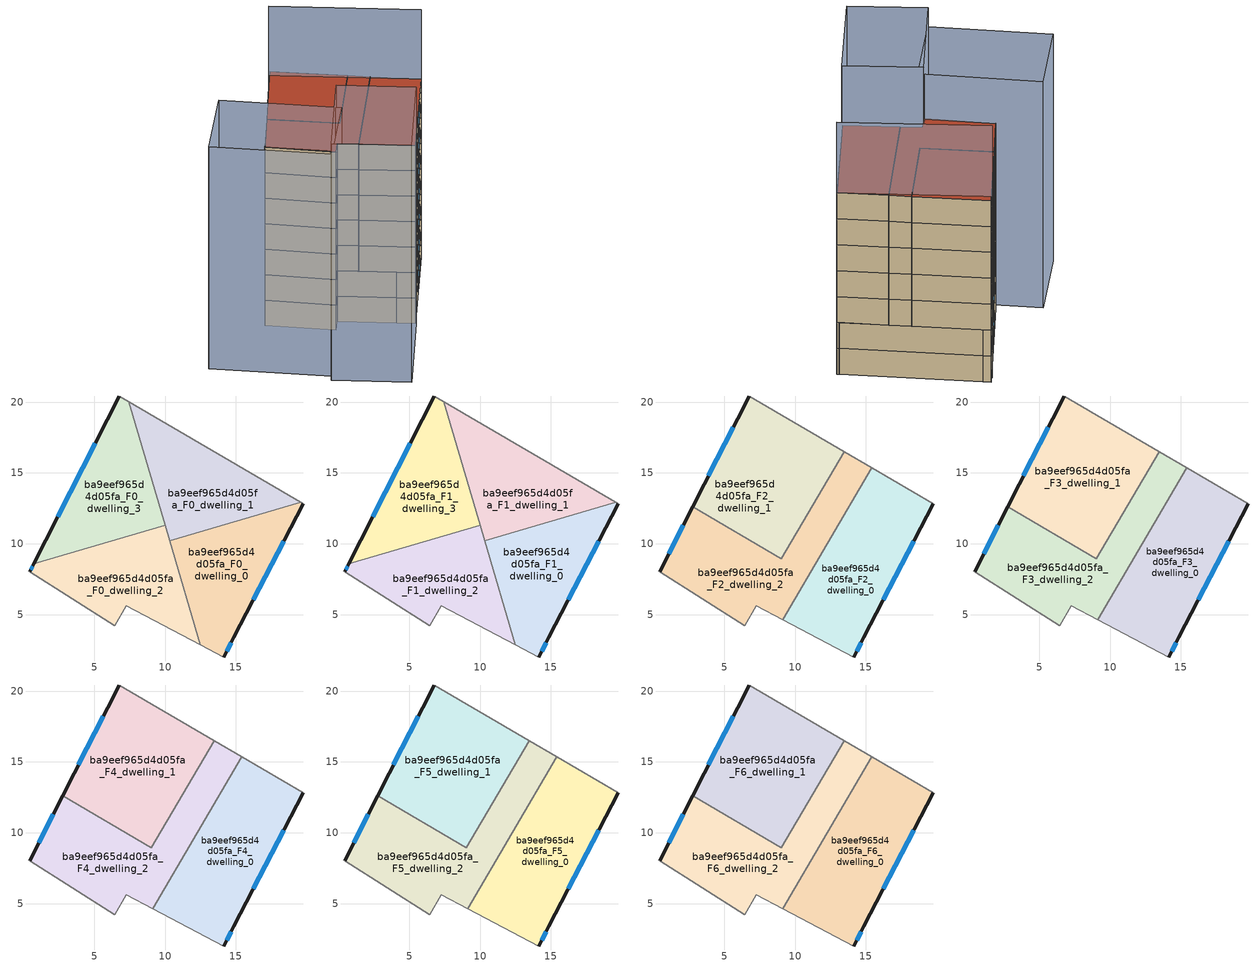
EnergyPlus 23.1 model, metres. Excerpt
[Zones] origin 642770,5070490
ba9eef965d4d05fa_F0_dwelling_0
 floor ground (EU_floor_Construction): 19.76,12.82 14.85,3.41 14.15,2.01 12.48,2.88 10.33,10.2 19.58,12.92 z0
 wall outside (EU_wall_Construction): 14.15,2.01 14.85,3.41 19.76,12.82 z0:3
 wall to ba9eef965d4d05fa_F0_dwelling_1 (EU_wall_Construction): 19.58,12.92 10.33,10.2 z0:3
 wall adiabatic (EU_wall_Construction): 19.76,12.82 19.58,12.92 / 12.48,2.88 14.15,2.01 z0:3
 wall to ba9eef965d4d05fa_F0_dwelling_2 (EU_wall_Construction): 10.33,10.2 12.48,2.88 z0:3
 window (EU_Window_Construction): 16.22,6.05 18.38,10.18 / 14.34,2.4 14.65,3.02 z0.84:2.16
ba9eef965d4d05fa_F0_dwelling_1
 floor ground (EU_floor_Construction): 19.58,12.92 10.33,10.2 7.45,20.02 z0
 wall adiabatic (EU_wall_Construction): 19.58,12.92 7.45,20.02 z0:3
 wall to ba9eef965d4d05fa_F0_dwelling_3 (EU_wall_Construction): 7.45,20.02 10.01,11.31 z0:3
 wall to ba9eef965d4d05fa_F0_dwelling_2 (EU_wall_Construction): 10.01,11.31 10.33,10.2 z0:3
ba9eef965d4d05fa_F0_dwelling_2
 floor ground (EU_floor_Construction): 10.01,11.31 12.48,2.88 7.24,5.62 6.44,4.21 0.44,8.02 0.72,8.58 z0
 wall outside (EU_wall_Construction): 0.72,8.58 0.44,8.02 z0:3
 wall to ba9eef965d4d05fa_F0_dwelling_3 (EU_wall_Construction): 10.01,11.31 0.72,8.58 z0:3
 wall adiabatic (EU_wall_Construction): 0.44,8.02 6.44,4.21 7.24,5.62 12.48,2.88 z0:3
 window (EU_Window_Construction): 0.64,8.42 0.52,8.18 z0.84:2.16
ba9eef965d4d05fa_F0_dwelling_3
 floor ground (EU_floor_Construction): 7.45,20.02 10.01,11.31 0.72,8.58 6.75,20.43 z0
 wall outside (EU_wall_Construction): 6.75,20.43 0.72,8.58 z0:3
 wall adiabatic (EU_wall_Construction): 7.45,20.02 6.75,20.43 z0:3
 window (EU_Window_Construction): 5.06,17.11 2.41,11.9 z0.84:2.16
ba9eef965d4d05fa_F1_dwelling_0
 floor to ba9eef965d4d05fa_F0_dwelling_0 (EU_floor_Construction): 19.76,12.82 14.85,3.41 14.15,2.01 12.48,2.88 10.33,10.2 19.58,12.92 z3
 wall outside (EU_wall_Construction): 14.15,2.01 14.85,3.41 19.76,12.82 z3:6
 wall to ba9eef965d4d05fa_F1_dwelling_1 (EU_wall_Construction): 19.58,12.92 10.33,10.2 z3:6
 wall adiabatic (EU_wall_Construction): 19.76,12.82 19.58,12.92 / 12.48,2.88 14.15,2.01 z3:6
 wall to ba9eef965d4d05fa_F1_dwelling_2 (EU_wall_Construction): 10.33,10.2 12.48,2.88 z3:6
 window (EU_Window_Construction): 16.22,6.05 18.38,10.18 / 14.34,2.4 14.65,3.02 z3.84:5.16
ba9eef965d4d05fa_F1_dwelling_1
 floor to ba9eef965d4d05fa_F0_dwelling_1 (EU_floor_Construction): 19.58,12.92 10.33,10.2 7.45,20.02 z3
 wall adiabatic (EU_wall_Construction): 19.58,12.92 7.45,20.02 z3:6
 wall to ba9eef965d4d05fa_F1_dwelling_3 (EU_wall_Construction): 7.45,20.02 10.01,11.31 z3:6
 wall to ba9eef965d4d05fa_F1_dwelling_2 (EU_wall_Construction): 10.01,11.31 10.33,10.2 z3:6
ba9eef965d4d05fa_F1_dwelling_2
 floor to ba9eef965d4d05fa_F0_dwelling_2 (EU_floor_Construction): 10.01,11.31 12.48,2.88 7.24,5.62 6.44,4.21 0.44,8.02 0.72,8.58 z3
 wall outside (EU_wall_Construction): 0.72,8.58 0.44,8.02 z3:6
 wall to ba9eef965d4d05fa_F1_dwelling_3 (EU_wall_Construction): 10.01,11.31 0.72,8.58 z3:6
 wall adiabatic (EU_wall_Construction): 0.44,8.02 6.44,4.21 7.24,5.62 12.48,2.88 z3:6
 window (EU_Window_Construction): 0.64,8.42 0.52,8.18 z3.84:5.16
ba9eef965d4d05fa_F1_dwelling_3
 floor to ba9eef965d4d05fa_F0_dwelling_3 (EU_floor_Construction): 7.45,20.02 10.01,11.31 0.72,8.58 6.75,20.43 z3
 wall outside (EU_wall_Construction): 6.75,20.43 0.72,8.58 z3:6
 wall adiabatic (EU_wall_Construction): 7.45,20.02 6.75,20.43 z3:6
 window (EU_Window_Construction): 5.06,17.11 2.41,11.9 z3.84:5.16
ba9eef965d4d05fa_F2_dwelling_0
 floor to ba9eef965d4d05fa_F1_dwelling_0 (EU_floor_Construction): 19.76,12.82 14.85,3.41 14.15,2.01 12.48,2.88 11.02,7.87 12.8,10.93 19.58,12.92 z6
 floor to ba9eef965d4d05fa_F1_dwelling_1 (EU_floor_Construction): 19.58,12.92 12.8,10.93 15.4,15.37 z6
 floor to ba9eef965d4d05fa_F1_dwelling_2 (EU_floor_Construction): 11.02,7.87 12.48,2.88 9.12,4.64 z6
 wall outside (EU_wall_Construction): 14.15,2.01 14.85,3.41 19.76,12.82 z6:9
 wall adiabatic (EU_wall_Construction): 19.76,12.82 15.4,15.37 / 9.12,4.64 14.15,2.01 z6:9
 wall to ba9eef965d4d05fa_F2_dwelling_2 (EU_wall_Construction): 15.4,15.37 9.12,4.64 z6:9
 window (EU_Window_Construction): 16.22,6.05 18.38,10.18 / 14.34,2.4 14.65,3.02 z6.84:8.16
ba9eef965d4d05fa_F2_dwelling_1
 floor to ba9eef965d4d05fa_F1_dwelling_1 (EU_floor_Construction): 13.45,16.5 10.14,10.84 7.45,20.02 z6
 floor to ba9eef965d4d05fa_F1_dwelling_3 (EU_floor_Construction): 7.45,20.02 10.01,11.31 6.68,10.33 2.77,12.61 6.75,20.43 z6
 floor to ba9eef965d4d05fa_F1_dwelling_2 (EU_floor_Construction): 10.01,11.31 10.14,10.84 9.04,8.95 6.68,10.33 z6
 wall outside (EU_wall_Construction): 6.75,20.43 2.77,12.61 z6:9
 wall to ba9eef965d4d05fa_F2_dwelling_2 (EU_wall_Construction): 2.77,12.61 9.04,8.95 13.45,16.5 z6:9
 wall adiabatic (EU_wall_Construction): 13.45,16.5 6.75,20.43 z6:9
 window (EU_Window_Construction): 5.63,18.24 3.89,14.8 z6.84:8.16
ba9eef965d4d05fa_F2_dwelling_2
 floor to ba9eef965d4d05fa_F1_dwelling_2 (EU_floor_Construction): 10.14,10.84 11.02,7.87 9.12,4.64 7.24,5.62 6.44,4.21 0.44,8.02 0.72,8.58 6.68,10.33 9.04,8.95 z6
 floor to ba9eef965d4d05fa_F1_dwelling_0 (EU_floor_Construction): 12.8,10.93 11.02,7.87 10.33,10.2 z6
 floor to ba9eef965d4d05fa_F1_dwelling_3 (EU_floor_Construction): 6.68,10.33 0.72,8.58 2.77,12.61 z6
 floor to ba9eef965d4d05fa_F1_dwelling_1 (EU_floor_Construction): 15.4,15.37 12.8,10.93 10.33,10.2 10.14,10.84 13.45,16.5 z6
 wall outside (EU_wall_Construction): 2.77,12.61 0.44,8.02 z6:9
 wall adiabatic (EU_wall_Construction): 0.44,8.02 6.44,4.21 7.24,5.62 9.12,4.64 / 15.4,15.37 13.45,16.5 z6:9
 window (EU_Window_Construction): 2.12,11.32 1.09,9.31 z6.84:8.16
ba9eef965d4d05fa_F3_dwelling_0
 floor to ba9eef965d4d05fa_F2_dwelling_0 (EU_floor_Construction): 19.76,12.82 14.85,3.41 14.15,2.01 9.12,4.64 15.4,15.37 z9
 wall outside (EU_wall_Construction): 14.15,2.01 14.85,3.41 19.76,12.82 z9:12
 wall adiabatic (EU_wall_Construction): 19.76,12.82 15.4,15.37 / 9.12,4.64 14.15,2.01 z9:12
 wall to ba9eef965d4d05fa_F3_dwelling_2 (EU_wall_Construction): 15.4,15.37 9.12,4.64 z9:12
 window (EU_Window_Construction): 16.22,6.05 18.38,10.18 / 14.34,2.4 14.65,3.02 z9.84:11.16
ba9eef965d4d05fa_F3_dwelling_1
 floor to ba9eef965d4d05fa_F2_dwelling_1 (EU_floor_Construction): 13.45,16.5 9.04,8.95 2.77,12.61 6.75,20.43 z9
 wall outside (EU_wall_Construction): 6.75,20.43 2.77,12.61 z9:12
 wall to ba9eef965d4d05fa_F3_dwelling_2 (EU_wall_Construction): 2.77,12.61 9.04,8.95 13.45,16.5 z9:12
 wall adiabatic (EU_wall_Construction): 13.45,16.5 6.75,20.43 z9:12
 window (EU_Window_Construction): 5.63,18.24 3.89,14.8 z9.84:11.16
ba9eef965d4d05fa_F3_dwelling_2
 floor to ba9eef965d4d05fa_F2_dwelling_2 (EU_floor_Construction): 15.4,15.37 9.12,4.64 7.24,5.62 6.44,4.21 0.44,8.02 2.77,12.61 9.04,8.95 13.45,16.5 z9
 wall outside (EU_wall_Construction): 2.77,12.61 0.44,8.02 z9:12
 wall adiabatic (EU_wall_Construction): 0.44,8.02 6.44,4.21 7.24,5.62 9.12,4.64 / 15.4,15.37 13.45,16.5 z9:12
 window (EU_Window_Construction): 2.12,11.32 1.09,9.31 z9.84:11.16
ba9eef965d4d05fa_F4_dwelling_0
 floor to ba9eef965d4d05fa_F3_dwelling_0 (EU_floor_Construction): 19.76,12.82 14.85,3.41 14.15,2.01 9.12,4.64 15.4,15.37 z12
 wall outside (EU_wall_Construction): 14.15,2.01 14.85,3.41 19.76,12.82 z12:15
 wall adiabatic (EU_wall_Construction): 19.76,12.82 15.4,15.37 / 9.12,4.64 14.15,2.01 z12:15
 wall to ba9eef965d4d05fa_F4_dwelling_2 (EU_wall_Construction): 15.4,15.37 9.12,4.64 z12:15
 window (EU_Window_Construction): 16.22,6.05 18.38,10.18 / 14.34,2.4 14.65,3.02 z12.84:14.16
ba9eef965d4d05fa_F4_dwelling_1
 floor to ba9eef965d4d05fa_F3_dwelling_1 (EU_floor_Construction): 13.45,16.5 9.04,8.95 2.77,12.61 6.75,20.43 z12
 wall outside (EU_wall_Construction): 6.75,20.43 2.77,12.61 z12:15
 wall to ba9eef965d4d05fa_F4_dwelling_2 (EU_wall_Construction): 2.77,12.61 9.04,8.95 13.45,16.5 z12:15
 wall adiabatic (EU_wall_Construction): 13.45,16.5 6.75,20.43 z12:15
 window (EU_Window_Construction): 5.63,18.24 3.89,14.8 z12.84:14.16
ba9eef965d4d05fa_F4_dwelling_2
 floor to ba9eef965d4d05fa_F3_dwelling_2 (EU_floor_Construction): 15.4,15.37 9.12,4.64 7.24,5.62 6.44,4.21 0.44,8.02 2.77,12.61 9.04,8.95 13.45,16.5 z12
 wall outside (EU_wall_Construction): 2.77,12.61 0.44,8.02 z12:15
 wall adiabatic (EU_wall_Construction): 0.44,8.02 6.44,4.21 7.24,5.62 9.12,4.64 / 15.4,15.37 13.45,16.5 z12:15
 window (EU_Window_Construction): 2.12,11.32 1.09,9.31 z12.84:14.16
ba9eef965d4d05fa_F5_dwelling_0
 floor to ba9eef965d4d05fa_F4_dwelling_0 (EU_floor_Construction): 19.76,12.82 14.85,3.41 14.15,2.01 9.12,4.64 15.4,15.37 z15
 wall outside (EU_wall_Construction): 14.15,2.01 14.85,3.41 19.76,12.82 z15:18
 wall adiabatic (EU_wall_Construction): 19.76,12.82 15.4,15.37 / 9.12,4.64 14.15,2.01 z15:18
 wall to ba9eef965d4d05fa_F5_dwelling_2 (EU_wall_Construction): 15.4,15.37 9.12,4.64 z15:18
 window (EU_Window_Construction): 16.22,6.05 18.38,10.18 / 14.34,2.4 14.65,3.02 z15.84:17.16
ba9eef965d4d05fa_F5_dwelling_1
 floor to ba9eef965d4d05fa_F4_dwelling_1 (EU_floor_Construction): 13.45,16.5 9.04,8.95 2.77,12.61 6.75,20.43 z15
 wall outside (EU_wall_Construction): 6.75,20.43 2.77,12.61 z15:18
 wall to ba9eef965d4d05fa_F5_dwelling_2 (EU_wall_Construction): 2.77,12.61 9.04,8.95 13.45,16.5 z15:18
 wall adiabatic (EU_wall_Construction): 13.45,16.5 6.75,20.43 z15:18
 window (EU_Window_Construction): 5.63,18.24 3.89,14.8 z15.84:17.16
ba9eef965d4d05fa_F5_dwelling_2
 floor to ba9eef965d4d05fa_F4_dwelling_2 (EU_floor_Construction): 15.4,15.37 9.12,4.64 7.24,5.62 6.44,4.21 0.44,8.02 2.77,12.61 9.04,8.95 13.45,16.5 z15
 wall outside (EU_wall_Construction): 2.77,12.61 0.44,8.02 z15:18
 wall adiabatic (EU_wall_Construction): 0.44,8.02 6.44,4.21 7.24,5.62 9.12,4.64 / 15.4,15.37 13.45,16.5 z15:18
 window (EU_Window_Construction): 2.12,11.32 1.09,9.31 z15.84:17.16
ba9eef965d4d05fa_F6_dwelling_0
 floor to ba9eef965d4d05fa_F5_dwelling_0 (EU_floor_Construction): 19.76,12.82 14.85,3.41 14.15,2.01 9.12,4.64 15.4,15.37 z18
 wall outside (EU_wall_Construction): 14.15,2.01 14.85,3.41 19.76,12.82 z18:21
 wall adiabatic (EU_wall_Construction): 19.76,12.82 15.4,15.37 / 9.12,4.64 14.15,2.01 z18:21
 wall to ba9eef965d4d05fa_F6_dwelling_2 (EU_wall_Construction): 15.4,15.37 9.12,4.64 z18:21
 window (EU_Window_Construction): 16.22,6.05 18.38,10.18 / 14.34,2.4 14.65,3.02 z18.84:20.16
 roof outside (EU_roof_Construction): 14.85,3.41 19.76,12.82 15.4,15.37 9.12,4.64 14.15,2.01 z21
ba9eef965d4d05fa_F6_dwelling_1
 floor to ba9eef965d4d05fa_F5_dwelling_1 (EU_floor_Construction): 13.45,16.5 9.04,8.95 2.77,12.61 6.75,20.43 z18
 wall outside (EU_wall_Construction): 6.75,20.43 2.77,12.61 z18:21
 wall to ba9eef965d4d05fa_F6_dwelling_2 (EU_wall_Construction): 2.77,12.61 9.04,8.95 13.45,16.5 z18:21
 wall adiabatic (EU_wall_Construction): 13.45,16.5 6.75,20.43 z18:21
 window (EU_Window_Construction): 5.63,18.24 3.89,14.8 z18.84:20.16
 roof outside (EU_roof_Construction): 9.04,8.95 13.45,16.5 6.75,20.43 2.77,12.61 z21
ba9eef965d4d05fa_F6_dwelling_2
 floor to ba9eef965d4d05fa_F5_dwelling_2 (EU_floor_Construction): 15.4,15.37 9.12,4.64 7.24,5.62 6.44,4.21 0.44,8.02 2.77,12.61 9.04,8.95 13.45,16.5 z18
 wall outside (EU_wall_Construction): 2.77,12.61 0.44,8.02 z18:21
 wall adiabatic (EU_wall_Construction): 0.44,8.02 6.44,4.21 7.24,5.62 9.12,4.64 / 15.4,15.37 13.45,16.5 z18:21
 window (EU_Window_Construction): 2.12,11.32 1.09,9.31 z18.84:20.16
 roof outside (EU_roof_Construction): 9.12,4.64 15.4,15.37 13.45,16.5 9.04,8.95 2.77,12.61 0.44,8.02 6.44,4.21 7.24,5.62 z21
shading: 7.12,5.68 14.19,1.99 / 14.19,1.99 9.24,-7.49 / 9.24,-7.49 2.17,-3.8 / 2.17,-3.8 7.12,5.68 z0:27.9; 2.54,-3.19 -7.93,3.22 / -7.93,3.22 -3.46,10.52 / -3.46,10.52 7.01,4.11 / 7.01,4.11 2.54,-3.19 z0:26.2; 19.76,12.82 6.36,19.79 z0:29.2
[Building]
EU S2 Campaign: North Axis=0; Terrain=City; Solar Distribution=FullExterior
[Site:Location]
Lyon-Bron: Latitude=45.75; Longitude=5; Time Zone=1; Elevation=198
[SizingPeriod:WeatherFileDays]
AnnualSizingPeriod: Begin Month=1; Begin Day of Month=1; End Month=12; End Day of Month=31; Day of Week for Start Day=Monday; Use Weather File Daylight Saving Period=No; Use Weather File Rain and Snow Indicators=No
[MATERIAL]
EU_InternalMass_Material: Roughness=MediumRough; Thickness=0.1; Conductivity=1; Density=1800; Specific Heat=900; Thermal Absorptance=0.9; Solar Absorptance=0.7; Visible Absorptance=0.7
[MATERIAL:NOMASS] Roughness=MediumRough; Thermal Absorptance=0.9; Solar Absorptance=0.7; Visible Absorptance=0.7
Name | Thermal Resistance
EU_wall_NoMass | 0.776494
EU_roof_NoMass | 0.486893
EU_floor_NoMass | 0.421597
[WINDOWMATERIAL:SIMPLEGLAZINGSYSTEM]
EU_Window_SimpleGlazing: UFactor=4.24961; Solar Heat Gain Coefficient=0.83; Visible Transmittance=0.83
[CONSTRUCTION]
EU_wall_Construction: EU_wall_NoMass
EU_roof_Construction: EU_roof_NoMass
EU_floor_Construction: EU_floor_NoMass
EU_Window_Construction: EU_Window_SimpleGlazing
EU_InternalMass_Construction: EU_InternalMass_Material
[ZONE] Type=1; Multiplier=1; Ceiling Height=autocalculate; Floor Area=autocalculate; Part of Total Floor Area=Yes
Name | Volume
ba9eef965d4d05fa_F0_dwelling_0; ba9eef965d4d05fa_F1_dwelling_0 | 147.928
ba9eef965d4d05fa_F2_dwelling_0; ba9eef965d4d05fa_F3_dwelling_0; ba9eef965d4d05fa_F4_dwelling_0; ba9eef965d4d05fa_F5_dwelling_0; ba9eef965d4d05fa_F6_dwelling_0 | 197.213
ba9eef965d4d05fa_F0_dwelling_1; ba9eef965d4d05fa_F1_dwelling_1 | 147.93
ba9eef965d4d05fa_F2_dwelling_1; ba9eef965d4d05fa_F3_dwelling_1; ba9eef965d4d05fa_F4_dwelling_1; ba9eef965d4d05fa_F5_dwelling_1; ba9eef965d4d05fa_F6_dwelling_1 | 197.234
ba9eef965d4d05fa_F0_dwelling_2; ba9eef965d4d05fa_F1_dwelling_2 | 147.907
ba9eef965d4d05fa_F2_dwelling_2; ba9eef965d4d05fa_F3_dwelling_2; ba9eef965d4d05fa_F4_dwelling_2; ba9eef965d4d05fa_F5_dwelling_2; ba9eef965d4d05fa_F6_dwelling_2 | 197.222
ba9eef965d4d05fa_F0_dwelling_3; ba9eef965d4d05fa_F1_dwelling_3 | 147.912
[INTERNALMASS] Construction=EU_InternalMass_Construction
Name | Zone or ZoneList | Surface Area
ba9eef965d4d05fa_F0_dwelling_0_EU_InternalMass | ba9eef965d4d05fa_F0_dwelling_0 | 49.3075
ba9eef965d4d05fa_F0_dwelling_1_EU_InternalMass | ba9eef965d4d05fa_F0_dwelling_1 | 49.3101
ba9eef965d4d05fa_F0_dwelling_2_EU_InternalMass | ba9eef965d4d05fa_F0_dwelling_2 | 49.302
ba9eef965d4d05fa_F0_dwelling_3_EU_InternalMass | ba9eef965d4d05fa_F0_dwelling_3 | 49.3009
ba9eef965d4d05fa_F1_dwelling_0_EU_InternalMass | ba9eef965d4d05fa_F1_dwelling_0 | 49.3075
ba9eef965d4d05fa_F1_dwelling_1_EU_InternalMass | ba9eef965d4d05fa_F1_dwelling_1 | 49.3101
ba9eef965d4d05fa_F1_dwelling_2_EU_InternalMass | ba9eef965d4d05fa_F1_dwelling_2 | 49.302
ba9eef965d4d05fa_F1_dwelling_3_EU_InternalMass | ba9eef965d4d05fa_F1_dwelling_3 | 49.3009
ba9eef965d4d05fa_F2_dwelling_0_EU_InternalMass | ba9eef965d4d05fa_F2_dwelling_0 | 65.7368
ba9eef965d4d05fa_F2_dwelling_1_EU_InternalMass | ba9eef965d4d05fa_F2_dwelling_1 | 65.7444
ba9eef965d4d05fa_F2_dwelling_2_EU_InternalMass | ba9eef965d4d05fa_F2_dwelling_2 | 65.7407
ba9eef965d4d05fa_F3_dwelling_0_EU_InternalMass | ba9eef965d4d05fa_F3_dwelling_0 | 65.7368
ba9eef965d4d05fa_F3_dwelling_1_EU_InternalMass | ba9eef965d4d05fa_F3_dwelling_1 | 65.7444
ba9eef965d4d05fa_F3_dwelling_2_EU_InternalMass | ba9eef965d4d05fa_F3_dwelling_2 | 65.7407
ba9eef965d4d05fa_F4_dwelling_0_EU_InternalMass | ba9eef965d4d05fa_F4_dwelling_0 | 65.7368
ba9eef965d4d05fa_F4_dwelling_1_EU_InternalMass | ba9eef965d4d05fa_F4_dwelling_1 | 65.7444
ba9eef965d4d05fa_F4_dwelling_2_EU_InternalMass | ba9eef965d4d05fa_F4_dwelling_2 | 65.7407
ba9eef965d4d05fa_F5_dwelling_0_EU_InternalMass | ba9eef965d4d05fa_F5_dwelling_0 | 65.7368
ba9eef965d4d05fa_F5_dwelling_1_EU_InternalMass | ba9eef965d4d05fa_F5_dwelling_1 | 65.7444
ba9eef965d4d05fa_F5_dwelling_2_EU_InternalMass | ba9eef965d4d05fa_F5_dwelling_2 | 65.7407
ba9eef965d4d05fa_F6_dwelling_0_EU_InternalMass | ba9eef965d4d05fa_F6_dwelling_0 | 65.7368
ba9eef965d4d05fa_F6_dwelling_1_EU_InternalMass | ba9eef965d4d05fa_F6_dwelling_1 | 65.7444
ba9eef965d4d05fa_F6_dwelling_2_EU_InternalMass | ba9eef965d4d05fa_F6_dwelling_2 | 65.7407
[OTHEREQUIPMENT] Fuel Type=Electricity; Design Level Calculation Method=Watts/Area; Power per Zone Floor Area=1; Fraction Latent=0; Fraction Radiant=0; Fraction Lost=0; Carbon Dioxide Generation Rate=0; EndUse Subcategory=EU_Step8_InternalGains
Name | Zone or ZoneList or Space or SpaceList | Schedule
EU_Step8_InternalGain_ba9eef965d4d05fa_F0_dwelling_0_f000 | ba9eef965d4d05fa_F0_dwelling_0 | EU_Step8_GainSchedule_ba9eef965d4d05fa_F0_dwelling_0_f000
EU_Step8_InternalGain_ba9eef965d4d05fa_F0_dwelling_1_f000 | ba9eef965d4d05fa_F0_dwelling_1 | EU_Step8_GainSchedule_ba9eef965d4d05fa_F0_dwelling_1_f000
EU_Step8_InternalGain_ba9eef965d4d05fa_F0_dwelling_2_f000 | ba9eef965d4d05fa_F0_dwelling_2 | EU_Step8_GainSchedule_ba9eef965d4d05fa_F0_dwelling_2_f000
EU_Step8_InternalGain_ba9eef965d4d05fa_F0_dwelling_3_f000 | ba9eef965d4d05fa_F0_dwelling_3 | EU_Step8_GainSchedule_ba9eef965d4d05fa_F0_dwelling_3_f000
EU_Step8_InternalGain_ba9eef965d4d05fa_F1_dwelling_0_f000 | ba9eef965d4d05fa_F1_dwelling_0 | EU_Step8_GainSchedule_ba9eef965d4d05fa_F1_dwelling_0_f000
EU_Step8_InternalGain_ba9eef965d4d05fa_F1_dwelling_1_f000 | ba9eef965d4d05fa_F1_dwelling_1 | EU_Step8_GainSchedule_ba9eef965d4d05fa_F1_dwelling_1_f000
EU_Step8_InternalGain_ba9eef965d4d05fa_F1_dwelling_2_f000 | ba9eef965d4d05fa_F1_dwelling_2 | EU_Step8_GainSchedule_ba9eef965d4d05fa_F1_dwelling_2_f000
EU_Step8_InternalGain_ba9eef965d4d05fa_F1_dwelling_3_f000 | ba9eef965d4d05fa_F1_dwelling_3 | EU_Step8_GainSchedule_ba9eef965d4d05fa_F1_dwelling_3_f000
EU_Step8_InternalGain_ba9eef965d4d05fa_F2_dwelling_0_f000 | ba9eef965d4d05fa_F2_dwelling_0 | EU_Step8_GainSchedule_ba9eef965d4d05fa_F2_dwelling_0_f000
EU_Step8_InternalGain_ba9eef965d4d05fa_F2_dwelling_1_f000 | ba9eef965d4d05fa_F2_dwelling_1 | EU_Step8_GainSchedule_ba9eef965d4d05fa_F2_dwelling_1_f000
EU_Step8_InternalGain_ba9eef965d4d05fa_F2_dwelling_2_f000 | ba9eef965d4d05fa_F2_dwelling_2 | EU_Step8_GainSchedule_ba9eef965d4d05fa_F2_dwelling_2_f000
EU_Step8_InternalGain_ba9eef965d4d05fa_F3_dwelling_0_f000 | ba9eef965d4d05fa_F3_dwelling_0 | EU_Step8_GainSchedule_ba9eef965d4d05fa_F3_dwelling_0_f000
EU_Step8_InternalGain_ba9eef965d4d05fa_F3_dwelling_1_f000 | ba9eef965d4d05fa_F3_dwelling_1 | EU_Step8_GainSchedule_ba9eef965d4d05fa_F3_dwelling_1_f000
EU_Step8_InternalGain_ba9eef965d4d05fa_F3_dwelling_2_f000 | ba9eef965d4d05fa_F3_dwelling_2 | EU_Step8_GainSchedule_ba9eef965d4d05fa_F3_dwelling_2_f000
EU_Step8_InternalGain_ba9eef965d4d05fa_F4_dwelling_0_f000 | ba9eef965d4d05fa_F4_dwelling_0 | EU_Step8_GainSchedule_ba9eef965d4d05fa_F4_dwelling_0_f000
EU_Step8_InternalGain_ba9eef965d4d05fa_F4_dwelling_1_f000 | ba9eef965d4d05fa_F4_dwelling_1 | EU_Step8_GainSchedule_ba9eef965d4d05fa_F4_dwelling_1_f000
EU_Step8_InternalGain_ba9eef965d4d05fa_F4_dwelling_2_f000 | ba9eef965d4d05fa_F4_dwelling_2 | EU_Step8_GainSchedule_ba9eef965d4d05fa_F4_dwelling_2_f000
EU_Step8_InternalGain_ba9eef965d4d05fa_F5_dwelling_0_f000 | ba9eef965d4d05fa_F5_dwelling_0 | EU_Step8_GainSchedule_ba9eef965d4d05fa_F5_dwelling_0_f000
EU_Step8_InternalGain_ba9eef965d4d05fa_F5_dwelling_1_f000 | ba9eef965d4d05fa_F5_dwelling_1 | EU_Step8_GainSchedule_ba9eef965d4d05fa_F5_dwelling_1_f000
EU_Step8_InternalGain_ba9eef965d4d05fa_F5_dwelling_2_f000 | ba9eef965d4d05fa_F5_dwelling_2 | EU_Step8_GainSchedule_ba9eef965d4d05fa_F5_dwelling_2_f000
EU_Step8_InternalGain_ba9eef965d4d05fa_F6_dwelling_0_f000 | ba9eef965d4d05fa_F6_dwelling_0 | EU_Step8_GainSchedule_ba9eef965d4d05fa_F6_dwelling_0_f000
EU_Step8_InternalGain_ba9eef965d4d05fa_F6_dwelling_1_f000 | ba9eef965d4d05fa_F6_dwelling_1 | EU_Step8_GainSchedule_ba9eef965d4d05fa_F6_dwelling_1_f000
EU_Step8_InternalGain_ba9eef965d4d05fa_F6_dwelling_2_f000 | ba9eef965d4d05fa_F6_dwelling_2 | EU_Step8_GainSchedule_ba9eef965d4d05fa_F6_dwelling_2_f000
[ZONEVENTILATION:DESIGNFLOWRATE] Schedule=EU_AlwaysOn; Design Flow Rate Calculation Method=AirChanges/Hour; Air Changes per Hour=0.693814; Ventilation Type=Natural; Fan Pressure Rise=0; Fan Total Efficiency=1; Constant Term Coefficient=1; Temperature Term Coefficient=0; Velocity Term Coefficient=0; Velocity Squared Term Coefficient=0; Minimum Indoor Temperature=-100; Maximum Indoor Temperature=100; Delta Temperature=-100; Minimum Outdoor Temperature=-100; Maximum Outdoor Temperature=100; Maximum Wind Speed=40
Name | Zone or ZoneList or Space or SpaceList
EU_ConstantAir_ba9eef965d4d05fa_F0_dwelling_0 | ba9eef965d4d05fa_F0_dwelling_0
EU_ConstantAir_ba9eef965d4d05fa_F0_dwelling_1 | ba9eef965d4d05fa_F0_dwelling_1
EU_ConstantAir_ba9eef965d4d05fa_F0_dwelling_2 | ba9eef965d4d05fa_F0_dwelling_2
EU_ConstantAir_ba9eef965d4d05fa_F0_dwelling_3 | ba9eef965d4d05fa_F0_dwelling_3
EU_ConstantAir_ba9eef965d4d05fa_F1_dwelling_0 | ba9eef965d4d05fa_F1_dwelling_0
EU_ConstantAir_ba9eef965d4d05fa_F1_dwelling_1 | ba9eef965d4d05fa_F1_dwelling_1
EU_ConstantAir_ba9eef965d4d05fa_F1_dwelling_2 | ba9eef965d4d05fa_F1_dwelling_2
EU_ConstantAir_ba9eef965d4d05fa_F1_dwelling_3 | ba9eef965d4d05fa_F1_dwelling_3
EU_ConstantAir_ba9eef965d4d05fa_F2_dwelling_0 | ba9eef965d4d05fa_F2_dwelling_0
EU_ConstantAir_ba9eef965d4d05fa_F2_dwelling_1 | ba9eef965d4d05fa_F2_dwelling_1
EU_ConstantAir_ba9eef965d4d05fa_F2_dwelling_2 | ba9eef965d4d05fa_F2_dwelling_2
EU_ConstantAir_ba9eef965d4d05fa_F3_dwelling_0 | ba9eef965d4d05fa_F3_dwelling_0
EU_ConstantAir_ba9eef965d4d05fa_F3_dwelling_1 | ba9eef965d4d05fa_F3_dwelling_1
EU_ConstantAir_ba9eef965d4d05fa_F3_dwelling_2 | ba9eef965d4d05fa_F3_dwelling_2
EU_ConstantAir_ba9eef965d4d05fa_F4_dwelling_0 | ba9eef965d4d05fa_F4_dwelling_0
EU_ConstantAir_ba9eef965d4d05fa_F4_dwelling_1 | ba9eef965d4d05fa_F4_dwelling_1
EU_ConstantAir_ba9eef965d4d05fa_F4_dwelling_2 | ba9eef965d4d05fa_F4_dwelling_2
EU_ConstantAir_ba9eef965d4d05fa_F5_dwelling_0 | ba9eef965d4d05fa_F5_dwelling_0
EU_ConstantAir_ba9eef965d4d05fa_F5_dwelling_1 | ba9eef965d4d05fa_F5_dwelling_1
EU_ConstantAir_ba9eef965d4d05fa_F5_dwelling_2 | ba9eef965d4d05fa_F5_dwelling_2
EU_ConstantAir_ba9eef965d4d05fa_F6_dwelling_0 | ba9eef965d4d05fa_F6_dwelling_0
EU_ConstantAir_ba9eef965d4d05fa_F6_dwelling_1 | ba9eef965d4d05fa_F6_dwelling_1
EU_ConstantAir_ba9eef965d4d05fa_F6_dwelling_2 | ba9eef965d4d05fa_F6_dwelling_2
[HVACTEMPLATE:THERMOSTAT] Constant Heating Setpoint=20; Constant Cooling Setpoint=50
EU_HeatOnly_ba9eef965d4d05fa_F0_dwelling_0; EU_HeatOnly_ba9eef965d4d05fa_F0_dwelling_1; EU_HeatOnly_ba9eef965d4d05fa_F0_dwelling_2; EU_HeatOnly_ba9eef965d4d05fa_F0_dwelling_3; EU_HeatOnly_ba9eef965d4d05fa_F1_dwelling_0; EU_HeatOnly_ba9eef965d4d05fa_F1_dwelling_1; EU_HeatOnly_ba9eef965d4d05fa_F1_dwelling_2; EU_HeatOnly_ba9eef965d4d05fa_F1_dwelling_3; EU_HeatOnly_ba9eef965d4d05fa_F2_dwelling_0; EU_HeatOnly_ba9eef965d4d05fa_F2_dwelling_1; EU_HeatOnly_ba9eef965d4d05fa_F2_dwelling_2; EU_HeatOnly_ba9eef965d4d05fa_F3_dwelling_0; EU_HeatOnly_ba9eef965d4d05fa_F3_dwelling_1; EU_HeatOnly_ba9eef965d4d05fa_F3_dwelling_2; EU_HeatOnly_ba9eef965d4d05fa_F4_dwelling_0; EU_HeatOnly_ba9eef965d4d05fa_F4_dwelling_1; EU_HeatOnly_ba9eef965d4d05fa_F4_dwelling_2; EU_HeatOnly_ba9eef965d4d05fa_F5_dwelling_0; EU_HeatOnly_ba9eef965d4d05fa_F5_dwelling_1; EU_HeatOnly_ba9eef965d4d05fa_F5_dwelling_2; EU_HeatOnly_ba9eef965d4d05fa_F6_dwelling_0; EU_HeatOnly_ba9eef965d4d05fa_F6_dwelling_1; EU_HeatOnly_ba9eef965d4d05fa_F6_dwelling_2
[HVACTEMPLATE:ZONE:IDEALLOADSAIRSYSTEM] System Availability Schedule=EU_AlwaysOn; Maximum Heating Supply Air Temperature=50; Minimum Cooling Supply Air Temperature=13; Maximum Heating Supply Air Humidity Ratio=0.0156; Minimum Cooling Supply Air Humidity Ratio=0.0077; Heating Limit=NoLimit; Cooling Limit=NoLimit; Heating Availability Schedule=EU_AlwaysOn; Cooling Availability Schedule=EU_CoolingOff; Dehumidification Control Type=ConstantSensibleHeatRatio; Cooling Sensible Heat Ratio=0.7; Dehumidification Setpoint=60; Humidification Control Type=None; Humidification Setpoint=30; Outdoor Air Method=None; Outdoor Air Flow Rate per Person=0.00944; Outdoor Air Flow Rate per Zone Floor Area=0; Outdoor Air Flow Rate per Zone=0; Demand Controlled Ventilation Type=None; Outdoor Air Economizer Type=NoEconomizer; Heat Recovery Type=None; Sensible Heat Recovery Effectiveness=0.7; Latent Heat Recovery Effectiveness=0.65
Name | Template Thermostat
ba9eef965d4d05fa_F0_dwelling_0 | EU_HeatOnly_ba9eef965d4d05fa_F0_dwelling_0
ba9eef965d4d05fa_F0_dwelling_1 | EU_HeatOnly_ba9eef965d4d05fa_F0_dwelling_1
ba9eef965d4d05fa_F0_dwelling_2 | EU_HeatOnly_ba9eef965d4d05fa_F0_dwelling_2
ba9eef965d4d05fa_F0_dwelling_3 | EU_HeatOnly_ba9eef965d4d05fa_F0_dwelling_3
ba9eef965d4d05fa_F1_dwelling_0 | EU_HeatOnly_ba9eef965d4d05fa_F1_dwelling_0
ba9eef965d4d05fa_F1_dwelling_1 | EU_HeatOnly_ba9eef965d4d05fa_F1_dwelling_1
ba9eef965d4d05fa_F1_dwelling_2 | EU_HeatOnly_ba9eef965d4d05fa_F1_dwelling_2
ba9eef965d4d05fa_F1_dwelling_3 | EU_HeatOnly_ba9eef965d4d05fa_F1_dwelling_3
ba9eef965d4d05fa_F2_dwelling_0 | EU_HeatOnly_ba9eef965d4d05fa_F2_dwelling_0
ba9eef965d4d05fa_F2_dwelling_1 | EU_HeatOnly_ba9eef965d4d05fa_F2_dwelling_1
ba9eef965d4d05fa_F2_dwelling_2 | EU_HeatOnly_ba9eef965d4d05fa_F2_dwelling_2
ba9eef965d4d05fa_F3_dwelling_0 | EU_HeatOnly_ba9eef965d4d05fa_F3_dwelling_0
ba9eef965d4d05fa_F3_dwelling_1 | EU_HeatOnly_ba9eef965d4d05fa_F3_dwelling_1
ba9eef965d4d05fa_F3_dwelling_2 | EU_HeatOnly_ba9eef965d4d05fa_F3_dwelling_2
ba9eef965d4d05fa_F4_dwelling_0 | EU_HeatOnly_ba9eef965d4d05fa_F4_dwelling_0
ba9eef965d4d05fa_F4_dwelling_1 | EU_HeatOnly_ba9eef965d4d05fa_F4_dwelling_1
ba9eef965d4d05fa_F4_dwelling_2 | EU_HeatOnly_ba9eef965d4d05fa_F4_dwelling_2
ba9eef965d4d05fa_F5_dwelling_0 | EU_HeatOnly_ba9eef965d4d05fa_F5_dwelling_0
ba9eef965d4d05fa_F5_dwelling_1 | EU_HeatOnly_ba9eef965d4d05fa_F5_dwelling_1
ba9eef965d4d05fa_F5_dwelling_2 | EU_HeatOnly_ba9eef965d4d05fa_F5_dwelling_2
ba9eef965d4d05fa_F6_dwelling_0 | EU_HeatOnly_ba9eef965d4d05fa_F6_dwelling_0
ba9eef965d4d05fa_F6_dwelling_1 | EU_HeatOnly_ba9eef965d4d05fa_F6_dwelling_1
ba9eef965d4d05fa_F6_dwelling_2 | EU_HeatOnly_ba9eef965d4d05fa_F6_dwelling_2
[SIZING:ZONE] Zone Cooling Design Supply Air Temperature Input Method=SupplyAirTemperature; Zone Cooling Design Supply Air Temperature=13; Zone Heating Design Supply Air Temperature Input Method=SupplyAirTemperature; Zone Heating Design Supply Air Temperature=50; Zone Cooling Design Supply Air Humidity Ratio=0.008; Zone Heating Design Supply Air Humidity Ratio=0.008; Cooling Design Air Flow Method=DesignDay; Cooling Design Air Flow Rate=0; Cooling Minimum Air Flow per Zone Floor Area=0.000762; Cooling Minimum Air Flow=0; Cooling Minimum Air Flow Fraction=0.2; Heating Design Air Flow Method=DesignDay; Heating Design Air Flow Rate=0; Heating Maximum Air Flow per Zone Floor Area=0.002032; Heating Maximum Air Flow=0.141576; Heating Maximum Air Flow Fraction=0.3; Account for Dedicated Outdoor Air System=No; Dedicated Outdoor Air System Control Strategy=NeutralSupplyAir; Dedicated Outdoor Air Low Setpoint Temperature for Design=autosize; Dedicated Outdoor Air High Setpoint Temperature for Design=autosize; Zone Load Sizing Method=Sensible Load Only No Latent Load; Zone Latent Cooling Design Supply Air Humidity Ratio Input Method=HumidityRatioDifference; Zone Cooling Design Supply Air Humidity Ratio Difference=0.005; Zone Latent Heating Design Supply Air Humidity Ratio Input Method=HumidityRatioDifference; Zone Humidification Design Supply Air Humidity Ratio Difference=0.005
ba9eef965d4d05fa_F0_dwelling_0; ba9eef965d4d05fa_F0_dwelling_1; ba9eef965d4d05fa_F0_dwelling_2; ba9eef965d4d05fa_F0_dwelling_3; ba9eef965d4d05fa_F1_dwelling_0; ba9eef965d4d05fa_F1_dwelling_1; ba9eef965d4d05fa_F1_dwelling_2; ba9eef965d4d05fa_F1_dwelling_3; ba9eef965d4d05fa_F2_dwelling_0; ba9eef965d4d05fa_F2_dwelling_1; ba9eef965d4d05fa_F2_dwelling_2; ba9eef965d4d05fa_F3_dwelling_0; ba9eef965d4d05fa_F3_dwelling_1; ba9eef965d4d05fa_F3_dwelling_2; ba9eef965d4d05fa_F4_dwelling_0; ba9eef965d4d05fa_F4_dwelling_1; ba9eef965d4d05fa_F4_dwelling_2; ba9eef965d4d05fa_F5_dwelling_0; ba9eef965d4d05fa_F5_dwelling_1; ba9eef965d4d05fa_F5_dwelling_2; ba9eef965d4d05fa_F6_dwelling_0; ba9eef965d4d05fa_F6_dwelling_1; ba9eef965d4d05fa_F6_dwelling_2
[SCHEDULE:CONSTANT]
Name | Hourly Value
EU_AlwaysOn | 1
EU_CoolingOff | 0
[SCHEDULE:FILE] Column Number=1; Rows to Skip at Top=0; Number of Hours of Data=8760; Column Separator=Comma; Interpolate to Timestep=No; Minutes per Item=60; Adjust Schedule for Daylight Savings=Yes
Name | File
EU_Step8_GainSchedule_ba9eef965d4d05fa_F0_dwelling_0_f000 | ../../schedules/ba9eef965d4d05fa/ba9eef965d4d05fa_F0_dwelling_0_f000_gain.csv
EU_Step8_GainSchedule_ba9eef965d4d05fa_F0_dwelling_1_f000 | ../../schedules/ba9eef965d4d05fa/ba9eef965d4d05fa_F0_dwelling_1_f000_gain.csv
EU_Step8_GainSchedule_ba9eef965d4d05fa_F0_dwelling_2_f000 | ../../schedules/ba9eef965d4d05fa/ba9eef965d4d05fa_F0_dwelling_2_f000_gain.csv
EU_Step8_GainSchedule_ba9eef965d4d05fa_F0_dwelling_3_f000 | ../../schedules/ba9eef965d4d05fa/ba9eef965d4d05fa_F0_dwelling_3_f000_gain.csv
EU_Step8_GainSchedule_ba9eef965d4d05fa_F1_dwelling_0_f000 | ../../schedules/ba9eef965d4d05fa/ba9eef965d4d05fa_F1_dwelling_0_f000_gain.csv
EU_Step8_GainSchedule_ba9eef965d4d05fa_F1_dwelling_1_f000 | ../../schedules/ba9eef965d4d05fa/ba9eef965d4d05fa_F1_dwelling_1_f000_gain.csv
EU_Step8_GainSchedule_ba9eef965d4d05fa_F1_dwelling_2_f000 | ../../schedules/ba9eef965d4d05fa/ba9eef965d4d05fa_F1_dwelling_2_f000_gain.csv
EU_Step8_GainSchedule_ba9eef965d4d05fa_F1_dwelling_3_f000 | ../../schedules/ba9eef965d4d05fa/ba9eef965d4d05fa_F1_dwelling_3_f000_gain.csv
EU_Step8_GainSchedule_ba9eef965d4d05fa_F2_dwelling_0_f000 | ../../schedules/ba9eef965d4d05fa/ba9eef965d4d05fa_F2_dwelling_0_f000_gain.csv
EU_Step8_GainSchedule_ba9eef965d4d05fa_F2_dwelling_1_f000 | ../../schedules/ba9eef965d4d05fa/ba9eef965d4d05fa_F2_dwelling_1_f000_gain.csv
EU_Step8_GainSchedule_ba9eef965d4d05fa_F2_dwelling_2_f000 | ../../schedules/ba9eef965d4d05fa/ba9eef965d4d05fa_F2_dwelling_2_f000_gain.csv
EU_Step8_GainSchedule_ba9eef965d4d05fa_F3_dwelling_0_f000 | ../../schedules/ba9eef965d4d05fa/ba9eef965d4d05fa_F3_dwelling_0_f000_gain.csv
EU_Step8_GainSchedule_ba9eef965d4d05fa_F3_dwelling_1_f000 | ../../schedules/ba9eef965d4d05fa/ba9eef965d4d05fa_F3_dwelling_1_f000_gain.csv
EU_Step8_GainSchedule_ba9eef965d4d05fa_F3_dwelling_2_f000 | ../../schedules/ba9eef965d4d05fa/ba9eef965d4d05fa_F3_dwelling_2_f000_gain.csv
EU_Step8_GainSchedule_ba9eef965d4d05fa_F4_dwelling_0_f000 | ../../schedules/ba9eef965d4d05fa/ba9eef965d4d05fa_F4_dwelling_0_f000_gain.csv
EU_Step8_GainSchedule_ba9eef965d4d05fa_F4_dwelling_1_f000 | ../../schedules/ba9eef965d4d05fa/ba9eef965d4d05fa_F4_dwelling_1_f000_gain.csv
EU_Step8_GainSchedule_ba9eef965d4d05fa_F4_dwelling_2_f000 | ../../schedules/ba9eef965d4d05fa/ba9eef965d4d05fa_F4_dwelling_2_f000_gain.csv
EU_Step8_GainSchedule_ba9eef965d4d05fa_F5_dwelling_0_f000 | ../../schedules/ba9eef965d4d05fa/ba9eef965d4d05fa_F5_dwelling_0_f000_gain.csv
EU_Step8_GainSchedule_ba9eef965d4d05fa_F5_dwelling_1_f000 | ../../schedules/ba9eef965d4d05fa/ba9eef965d4d05fa_F5_dwelling_1_f000_gain.csv
EU_Step8_GainSchedule_ba9eef965d4d05fa_F5_dwelling_2_f000 | ../../schedules/ba9eef965d4d05fa/ba9eef965d4d05fa_F5_dwelling_2_f000_gain.csv
EU_Step8_GainSchedule_ba9eef965d4d05fa_F6_dwelling_0_f000 | ../../schedules/ba9eef965d4d05fa/ba9eef965d4d05fa_F6_dwelling_0_f000_gain.csv
EU_Step8_GainSchedule_ba9eef965d4d05fa_F6_dwelling_1_f000 | ../../schedules/ba9eef965d4d05fa/ba9eef965d4d05fa_F6_dwelling_1_f000_gain.csv
EU_Step8_GainSchedule_ba9eef965d4d05fa_F6_dwelling_2_f000 | ../../schedules/ba9eef965d4d05fa/ba9eef965d4d05fa_F6_dwelling_2_f000_gain.csv
